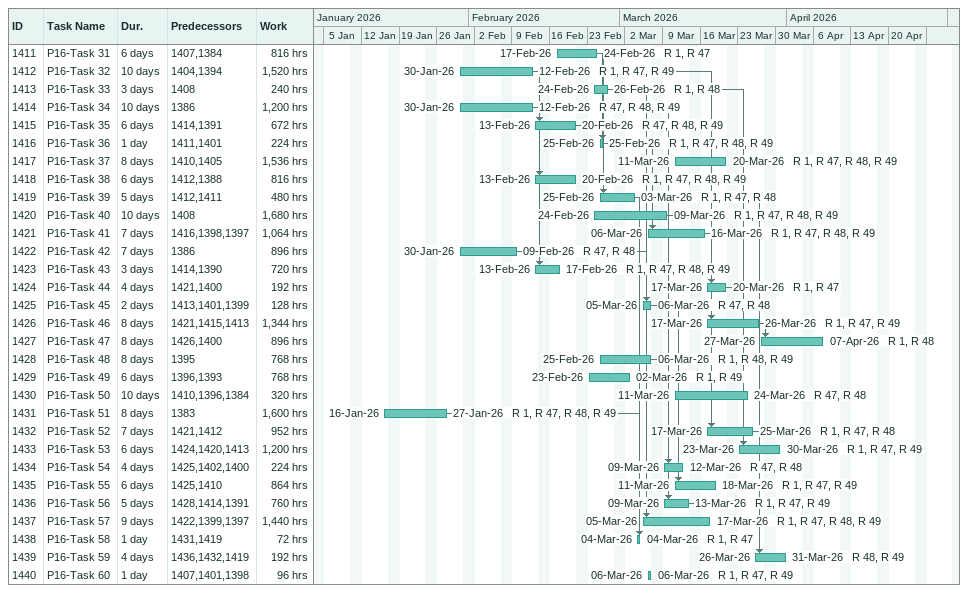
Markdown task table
| ID | Task | Duration | Start | Finish | Predecessors | Resources | Work (h) |
|---|---|---|---|---|---|---|---|
| 1411 | P16-Task 31 | 6d | 2026-02-17 | 2026-02-24 | 1407, 1384 | R 1, R 47 | 816 |
| 1412 | P16-Task 32 | 10d | 2026-01-30 | 2026-02-12 | 1404, 1394 | R 1, R 47, R 49 | 1520 |
| 1413 | P16-Task 33 | 3d | 2026-02-24 | 2026-02-26 | 1408 | R 1, R 48 | 240 |
| 1414 | P16-Task 34 | 10d | 2026-01-30 | 2026-02-12 | 1386 | R 47, R 48, R 49 | 1200 |
| 1415 | P16-Task 35 | 6d | 2026-02-13 | 2026-02-20 | 1414, 1391 | R 47, R 48, R 49 | 672 |
| 1416 | P16-Task 36 | 1d | 2026-02-25 | 2026-02-25 | 1411, 1401 | R 1, R 47, R 48, R 49 | 224 |
| 1417 | P16-Task 37 | 8d | 2026-03-11 | 2026-03-20 | 1410, 1405 | R 1, R 47, R 48, R 49 | 1536 |
| 1418 | P16-Task 38 | 6d | 2026-02-13 | 2026-02-20 | 1412, 1388 | R 1, R 47, R 48, R 49 | 816 |
| 1419 | P16-Task 39 | 5d | 2026-02-25 | 2026-03-03 | 1412, 1411 | R 1, R 47, R 48 | 480 |
| 1420 | P16-Task 40 | 10d | 2026-02-24 | 2026-03-09 | 1408 | R 1, R 47, R 48, R 49 | 1680 |
| 1421 | P16-Task 41 | 7d | 2026-03-06 | 2026-03-16 | 1416, 1398, 1397 | R 1, R 47, R 48, R 49 | 1064 |
| 1422 | P16-Task 42 | 7d | 2026-01-30 | 2026-02-09 | 1386 | R 47, R 48 | 896 |
| 1423 | P16-Task 43 | 3d | 2026-02-13 | 2026-02-17 | 1414, 1390 | R 1, R 47, R 48, R 49 | 720 |
| 1424 | P16-Task 44 | 4d | 2026-03-17 | 2026-03-20 | 1421, 1400 | R 1, R 47 | 192 |
| 1425 | P16-Task 45 | 2d | 2026-03-05 | 2026-03-06 | 1413, 1401, 1399 | R 47, R 48 | 128 |
| 1426 | P16-Task 46 | 8d | 2026-03-17 | 2026-03-26 | 1421, 1415, 1413 | R 1, R 47, R 49 | 1344 |
| 1427 | P16-Task 47 | 8d | 2026-03-27 | 2026-04-07 | 1426, 1400 | R 1, R 48 | 896 |
| 1428 | P16-Task 48 | 8d | 2026-02-25 | 2026-03-06 | 1395 | R 1, R 48, R 49 | 768 |
| 1429 | P16-Task 49 | 6d | 2026-02-23 | 2026-03-02 | 1396, 1393 | R 1, R 49 | 768 |
| 1430 | P16-Task 50 | 10d | 2026-03-11 | 2026-03-24 | 1410, 1396, 1384 | R 47, R 48 | 320 |
| 1431 | P16-Task 51 | 8d | 2026-01-16 | 2026-01-27 | 1383 | R 1, R 47, R 48, R 49 | 1600 |
| 1432 | P16-Task 52 | 7d | 2026-03-17 | 2026-03-25 | 1421, 1412 | R 1, R 47, R 48 | 952 |
| 1433 | P16-Task 53 | 6d | 2026-03-23 | 2026-03-30 | 1424, 1420, 1413 | R 1, R 47, R 49 | 1200 |
| 1434 | P16-Task 54 | 4d | 2026-03-09 | 2026-03-12 | 1425, 1402, 1400 | R 47, R 48 | 224 |
| 1435 | P16-Task 55 | 6d | 2026-03-11 | 2026-03-18 | 1425, 1410 | R 1, R 47, R 49 | 864 |
| 1436 | P16-Task 56 | 5d | 2026-03-09 | 2026-03-13 | 1428, 1414, 1391 | R 1, R 47, R 49 | 760 |
| 1437 | P16-Task 57 | 9d | 2026-03-05 | 2026-03-17 | 1422, 1399, 1397 | R 1, R 47, R 48, R 49 | 1440 |
| 1438 | P16-Task 58 | 1d | 2026-03-04 | 2026-03-04 | 1431, 1419 | R 1, R 47 | 72 |
| 1439 | P16-Task 59 | 4d | 2026-03-26 | 2026-03-31 | 1436, 1432, 1419 | R 48, R 49 | 192 |
| 1440 | P16-Task 60 | 1d | 2026-03-06 | 2026-03-06 | 1407, 1401, 1398 | R 1, R 47, R 49 | 96 |
